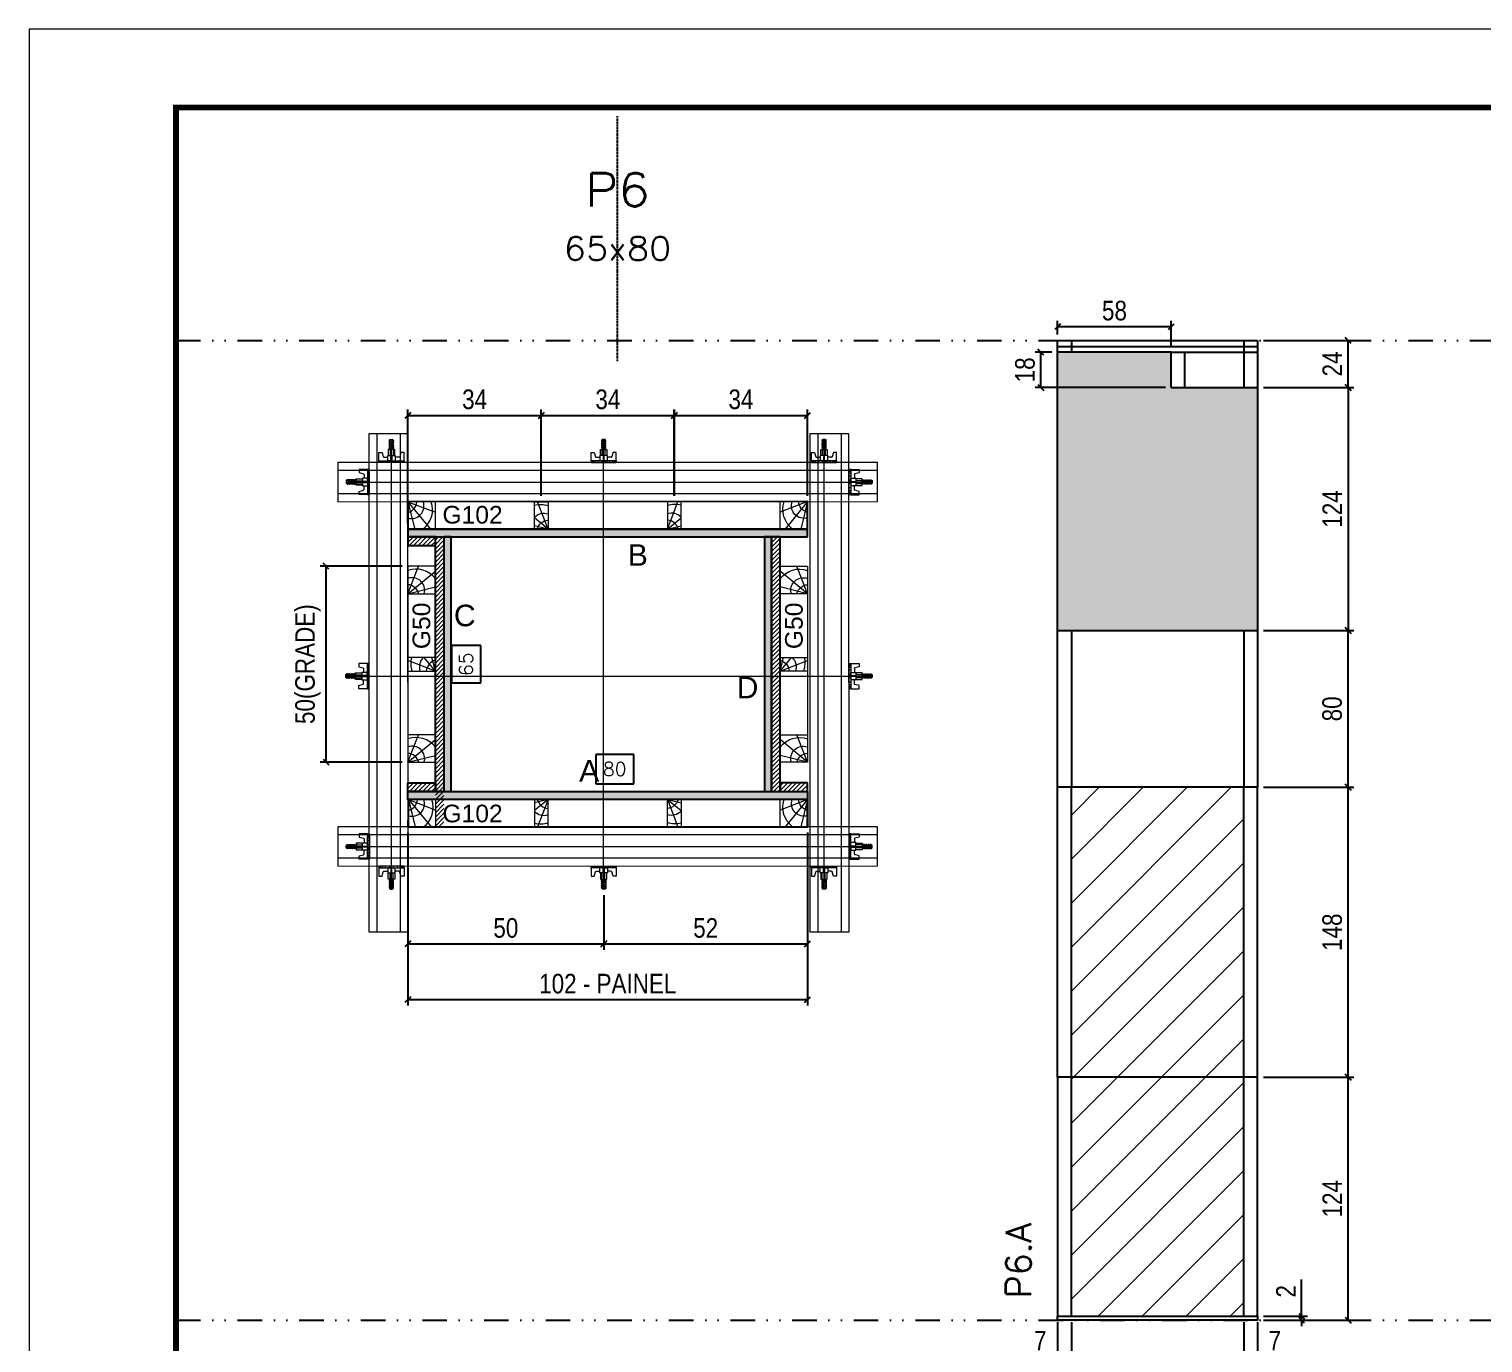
# Model space of a CAD drawing. Extents: x 13379 to 23315, y 867 to 16997.
# Drawn here: x 17569 to 18312, y 13881 to 14551 of the extents above; entities that cross this region are included whole.
import ezdxf
from ezdxf.enums import TextEntityAlignment as Align

# ---------------------------------------------------------------- set-up
doc = ezdxf.new("R2010")
doc.units = 0
for name, pattern in [('DASHED', [0.75, 0.5, -0.25]), ('DIVIDE2', [0.625, 0.25, -0.125, 0, -0.125, 0, -0.125]), ('HIDDEN', [0.375, 0.25, -0.125])]:
    doc.linetypes.add(name, pattern=pattern)
for name, color, linetype in [('CHAPA', 1, 'Continuous'), ('COTA', 241, 'Continuous'), ('MEIO_PONT', 93, 'Continuous'), ('Nível', 160, 'Continuous'), ('Painéis', 200, 'Continuous'), ('SARR_2.2x7', 40, 'Continuous'), ('SARR_EDITAR', 141, 'Continuous'), ('SARRAFO', 251, 'Continuous'), ('Sarrafo de Pressão', 42, 'HIDDEN'), ('Texto de Titulo', 7, 'Continuous'), ('Texto Qtd Sarr', 242, 'Continuous'), ('TEXTO_GERAL', 7, 'Continuous')]:
    doc.layers.add(name, color=color, linetype=linetype)
for name, color, linetype, lineweight in [('Folhas', 255, 'Continuous', 9), ('Hachura', 251, 'Continuous', 9), ('Madeira', 126, 'Continuous', 18), ('Perfil Metálico', 224, 'Continuous', 18), ('SARRAFO DE PRESSAO', 251, 'DASHED', 9), ('Texto Seção', 7, 'Continuous', 15)]:
    doc.layers.add(name, color=color, linetype=linetype, lineweight=lineweight)
doc.styles.add('ARIAL', font='arial.ttf')
doc.styles.add('COTA TECNICA', font='techl___.ttf', dxfattribs={"height": 10})
doc.styles.add('COTA TECNICA 2X', font='techl___.ttf', dxfattribs={"height": 10})
doc.styles.add('COTA TECNICA-50', font='techl___.ttf', dxfattribs={"height": 10})
doc.styles.add('REGUA-120', font='ROMANS.shx', dxfattribs={"height": 15})
doc.styles.add('ROMANS', font='romans.shx')
doc.styles.add('SANSSERIF', font='sas_____.pfb')
doc.dimstyles.new('COTA PAINEL-50', dxfattribs={"dimtxt": 10, "dimasz": 3, "dimexe": 3, "dimexo": 3, "dimgap": 3, "dimtad": 1, "dimdec": 1, "dimzin": 12, "dimdsep": 46, "dimtxsty": 'COTA TECNICA-50', "dimblk1": 'OBLIQUE', "dimblk2": 'OBLIQUE', "dimsah": 1, "dimcen": 0.9, "dimclrd": 4, "dimclre": 4, "dimclrt": 240, "dimadec": 1, "dimazin": 3, "dimtfac": 1, "dimtdec": 1, "dimtmove": 0, "dimatfit": 3, "dimfxl": 1, "dimtolj": 1, "dimtzin": 12, "dimarcsym": 0})
doc.dimstyles.new('PAINEL', dxfattribs={"dimtxt": 10, "dimasz": 3, "dimexe": 3, "dimexo": 3, "dimgap": 3, "dimtad": 1, "dimdec": 1, "dimzin": 12, "dimdsep": 46, "dimtxsty": 'COTA TECNICA', "dimblk1": 'OBLIQUE', "dimblk2": 'OBLIQUE', "dimsah": 1, "dimcen": 0.9, "dimclrd": 4, "dimclre": 4, "dimclrt": 240, "dimadec": 1, "dimazin": 3, "dimtfac": 1, "dimtdec": 1, "dimtmove": 0, "dimatfit": 3, "dimfxl": 1, "dimtolj": 1, "dimtzin": 12, "dimarcsym": 0})
doc.dimstyles.new('SECAO PILAR', dxfattribs={"dimtxt": 10, "dimasz": 3, "dimexe": 3, "dimexo": 3, "dimgap": 3, "dimtad": 1, "dimdec": 1, "dimlfac": 0.5, "dimzin": 12, "dimdsep": 46, "dimtxsty": 'COTA TECNICA 2X', "dimblk1": 'OBLIQUE', "dimblk2": 'OBLIQUE', "dimsah": 1, "dimcen": 0.9, "dimclrd": 256, "dimclre": 256, "dimclrt": 256, "dimadec": 1, "dimazin": 3, "dimtfac": 1, "dimtdec": 1, "dimtmove": 0, "dimatfit": 3, "dimfxl": 1, "dimtolj": 1, "dimtzin": 12, "dimarcsym": 0})
doc.dimstyles.new('SECÇÃO 2', dxfattribs={"dimtxt": 7, "dimasz": 6, "dimexe": 0.18, "dimexo": 2, "dimgap": -4, "dimtad": 3, "dimdec": 1, "dimlfac": 0.5, "dimzin": 12, "dimdsep": 46, "dimtxsty": 'ROMANS', "dimblk": 'ARCHTICK', "dimcen": 0.09, "dimse1": 1, "dimse2": 1, "dimsd1": 1, "dimsd2": 1, "dimclrd": 180, "dimclre": 5, "dimclrt": 1, "dimadec": 0, "dimazin": 3, "dimtfac": 1, "dimtdec": 1, "dimtofl": 0, "dimtmove": 0, "dimatfit": 3, "dimldrblk": 'ARCHTICK', "dimfxl": 1, "dimtolj": 1, "dimtzin": 0, "dimarcsym": 0})

# ---------------------------------------------------------------- blocks, each defined once
blk = doc.blocks.new('9999999999')
at = {"layer": 'Folhas'}
blk.add_lwpolyline([(98138.98, 34190.21), (99623.98, 34190.21), (99623.98, 35240.21), (98138.98, 35240.21)], close=True, dxfattribs=at)
at = {"layer": 'Folhas', "color": 30, "const_width": 3}
blk.add_lwpolyline([(98213.98, 34230.21), (99583.98, 34230.21), (99583.98, 35200.21), (98213.98, 35200.21)], close=True, dxfattribs=at)
blk = doc.blocks.new('*D227')
at = {"layer": 'COTA', "color": 180, "lineweight": -2, "transparency": 16777216}
for p, q in [((17800.06, 14236.72), (17785.06, 14236.72)), ((17785.06, 14236.72), (17785.06, 14217.72)), ((17800.06, 14217.72), (17800.06, 14236.72)), ((17785.06, 14217.72), (17800.06, 14217.72))]:
    blk.add_line(p, q, dxfattribs=at)
at = {"layer": 'Defpoints', "color": 0, "transparency": 16777216}
for p in [(17802.19, 14292.22), (17802.19, 14162.22), (17804.06, 14162.22)]:
    blk.add_point(p, dxfattribs=at)
at = {"layer": 'COTA', "color": 1, "transparency": 16777216, "insert": (17792.56, 14227.22), "char_height": 7, "attachment_point": 5, "rotation": 90, "style": 'ROMANS'}
blk.add_mtext('\\A1;65', dxfattribs=at)
blk = doc.blocks.new('_ArchTick')
at = {"color": 0, "linetype": 'ByBlock', "const_width": 0.15}
blk.add_lwpolyline([(-0.5, -0.5), (0.5, 0.5)], dxfattribs=at)
blk = doc.blocks.new('*D228')
at = {"layer": 'COTA', "color": 180, "lineweight": -2, "transparency": 16777216}
for p, q in [((17878.1, 14181.22), (17858.76, 14181.22)), ((17858.76, 14181.22), (17858.76, 14166.22)), ((17878.1, 14166.22), (17878.1, 14181.22)), ((17858.76, 14166.22), (17878.1, 14166.22))]:
    blk.add_line(p, q, dxfattribs=at)
at = {"layer": 'Defpoints', "color": 0, "transparency": 16777216}
for p in [(17784.87, 14162.22), (17944.87, 14162.22), (17944.87, 14162.22)]:
    blk.add_point(p, dxfattribs=at)
at = {"layer": 'COTA', "color": 1, "transparency": 16777216, "insert": (17868.43, 14173.72), "char_height": 7, "attachment_point": 5, "style": 'ROMANS'}
blk.add_mtext('\\A1;80', dxfattribs=at)
blk = doc.blocks.new('_Oblique')
at = {"color": 0, "linetype": 'ByBlock', "lineweight": -2}
blk.add_line((-0.5, -0.5), (0.5, 0.5), dxfattribs=at)
blk = doc.blocks.new('*D229')
at = {"layer": 'COTA', "lineweight": -2, "transparency": 16777216}
for p, q in [((17762.87, 14141.23), (17762.87, 14053.06)), ((17966.87, 14141.27), (17966.87, 14053.06)), ((17762.87, 14056.06), (17966.87, 14056.06))]:
    blk.add_line(p, q, dxfattribs=at)
at = {"layer": 'Defpoints', "color": 0, "transparency": 16777216}
for p in [(17762.87, 14144.23), (17966.87, 14144.27), (17966.87, 14056.06)]:
    blk.add_point(p, dxfattribs=at)
at = {"layer": 'COTA', "lineweight": -2, "transparency": 16777216, "xscale": 3, "yscale": 3, "zscale": 3, "rotation": 180}
blk.add_blockref('_Oblique', (17762.87, 14056.06), dxfattribs=at)
at = {"layer": 'COTA', "lineweight": -2, "transparency": 16777216, "xscale": 3, "yscale": 3, "zscale": 3}
blk.add_blockref('_Oblique', (17966.87, 14056.06), dxfattribs=at)
at = {"layer": 'COTA', "transparency": 16777216, "insert": (17864.87, 14064.16), "char_height": 10, "attachment_point": 5, "style": 'COTA TECNICA 2X'}
blk.add_mtext('\\A1;102 - PAINEL', dxfattribs=at)
blk = doc.blocks.new('*D230')
at = {"layer": 'COTA', "lineweight": -2, "transparency": 16777216}
for p, q in [((17759.87, 14277.22), (17718.06, 14277.22)), ((17721.06, 14177.3), (17721.06, 14277.22)), ((17759.9, 14177.3), (17718.06, 14177.3))]:
    blk.add_line(p, q, dxfattribs=at)
at = {"layer": 'Defpoints', "color": 0, "transparency": 16777216}
for p in [(17721.06, 14277.22), (17762.87, 14277.22), (17762.9, 14177.3)]:
    blk.add_point(p, dxfattribs=at)
at = {"layer": 'COTA', "lineweight": -2, "transparency": 16777216, "xscale": 3, "yscale": 3, "zscale": 3}
for p, rotation in [((17721.06, 14277.22), 90), ((17721.06, 14177.3), 270)]:
    blk.add_blockref('_Oblique', p, dxfattribs=dict(at, rotation=rotation))
at = {"layer": 'COTA', "transparency": 16777216, "insert": (17711.84, 14227.26), "char_height": 10, "attachment_point": 5, "rotation": 90, "style": 'COTA TECNICA 2X'}
blk.add_mtext('\\A1;50(GRADE)', dxfattribs=at)
blk = doc.blocks.new('*D231')
at = {"layer": 'COTA', "lineweight": -2, "transparency": 16777216}
for p, q in [((17762.87, 14141.22), (17762.87, 14081.48)), ((17862.83, 14109.45), (17862.83, 14081.48)), ((17762.87, 14084.48), (17862.83, 14084.48))]:
    blk.add_line(p, q, dxfattribs=at)
at = {"layer": 'Defpoints', "color": 0, "transparency": 16777216}
for p in [(17762.87, 14144.22), (17862.83, 14112.45), (17862.83, 14084.48)]:
    blk.add_point(p, dxfattribs=at)
at = {"layer": 'COTA', "lineweight": -2, "transparency": 16777216, "xscale": 3, "yscale": 3, "zscale": 3, "rotation": 180}
blk.add_blockref('_Oblique', (17762.87, 14084.48), dxfattribs=at)
at = {"layer": 'COTA', "lineweight": -2, "transparency": 16777216, "xscale": 3, "yscale": 3, "zscale": 3}
blk.add_blockref('_Oblique', (17862.83, 14084.48), dxfattribs=at)
at = {"layer": 'COTA', "transparency": 16777216, "insert": (17812.85, 14092.59), "char_height": 10, "attachment_point": 5, "style": 'COTA TECNICA 2X'}
blk.add_mtext('\\A1;50', dxfattribs=at)
blk = doc.blocks.new('*D232')
at = {"layer": 'COTA', "lineweight": -2, "transparency": 16777216}
for p, q in [((17966.87, 14141.22), (17966.87, 14081.48)), ((17862.83, 14109.45), (17862.83, 14081.48)), ((17862.83, 14084.48), (17966.87, 14084.48))]:
    blk.add_line(p, q, dxfattribs=at)
at = {"layer": 'Defpoints', "color": 0, "transparency": 16777216}
for p in [(17966.87, 14144.22), (17862.83, 14112.45), (17966.87, 14084.48)]:
    blk.add_point(p, dxfattribs=at)
at = {"layer": 'COTA', "lineweight": -2, "transparency": 16777216, "xscale": 3, "yscale": 3, "zscale": 3, "rotation": 180}
blk.add_blockref('_Oblique', (17862.83, 14084.48), dxfattribs=at)
at = {"layer": 'COTA', "lineweight": -2, "transparency": 16777216, "xscale": 3, "yscale": 3, "zscale": 3}
blk.add_blockref('_Oblique', (17966.87, 14084.48), dxfattribs=at)
at = {"layer": 'COTA', "transparency": 16777216, "insert": (17914.85, 14092.59), "char_height": 10, "attachment_point": 5, "style": 'COTA TECNICA 2X'}
blk.add_mtext('\\A1;52', dxfattribs=at)
blk = doc.blocks.new('titulo1')
at = {"layer": 'Defpoints', "color": 252, "linetype": 'HIDDEN', "ltscale": 2}
blk.add_line((0, 0), (0, 125), dxfattribs=at)
at = {"layer": 'Defpoints', "style": 'ROMANS', "oblique": 15}
blk.add_attdef('FOLHA', text='', height=10, dxfattribs=at).set_placement((0, 15.58), align=Align.MIDDLE_CENTER)
at = {"layer": 'Texto Qtd Sarr', "color": 3, "style": 'ROMANS', "oblique": 15}
for tag, height, p in [('TITULO', 17, (0, 71.45)), ('SEÇÃO', 12, (0, 41.55))]:
    blk.add_attdef(tag, text='', height=height, dxfattribs=at).set_placement(p, align=Align.MIDDLE_CENTER)
blk = doc.blocks.new('PONTALETE')
at = {"layer": 'Madeira'}
for q in [(2.71, 7), (7, 5.76), (7, 1.74)]:
    blk.add_line((0, 0), q, dxfattribs=at)
blk.add_lwpolyline([(0, 0), (7, 0), (7, 7), (0, 7)], close=True, dxfattribs=at)
for centre, radius, start, end in [((2.04, 0.06), 6.23, 37.2818, 109.0913), ((1.09, 0.9), 3.19, 343.603, 109.9847), ((-0.21, -0.78), 3.09, 14.6322, 86.0383)]:
    blk.add_arc(centre, radius, start, end, dxfattribs=at)
blk = doc.blocks.new('*D233')
at = {"layer": 'COTA', "lineweight": -2, "transparency": 16777216}
for p, q in [((17762.87, 14299.22), (17762.87, 14357.15)), ((17762.87, 14354.15), (17830.95, 14354.15)), ((17830.95, 14313.17), (17830.95, 14357.15))]:
    blk.add_line(p, q, dxfattribs=at)
at = {"layer": 'Defpoints', "color": 0, "transparency": 16777216}
for p in [(17830.95, 14354.15), (17830.95, 14310.17), (17762.87, 14296.22)]:
    blk.add_point(p, dxfattribs=at)
at = {"layer": 'COTA', "lineweight": -2, "transparency": 16777216, "xscale": 3, "yscale": 3, "zscale": 3, "rotation": 180}
blk.add_blockref('_Oblique', (17762.87, 14354.15), dxfattribs=at)
at = {"layer": 'COTA', "lineweight": -2, "transparency": 16777216, "xscale": 3, "yscale": 3, "zscale": 3}
blk.add_blockref('_Oblique', (17830.95, 14354.15), dxfattribs=at)
at = {"layer": 'COTA', "transparency": 16777216, "insert": (17796.91, 14362.37), "char_height": 10, "attachment_point": 5, "style": 'COTA TECNICA 2X'}
blk.add_mtext('\\A1;34', dxfattribs=at)
blk = doc.blocks.new('MEIO PONTALETE')
at = {"layer": 'Madeira'}
for q in [(2.71, 7), (3.5, 2.88), (3.5, 0.87)]:
    blk.add_line((0, 0), q, dxfattribs=at)
blk.add_lwpolyline([(0, 0), (3.5, 0), (3.5, 7), (0, 7)], close=True, dxfattribs=at)
for centre, radius, start, end in [((2.04, 0.06), 6.23, 76.4499, 109.0913), ((1.09, 0.9), 3.19, 40.9063, 109.9847), ((-0.21, -0.78), 3.09, 14.6322, 86.0383)]:
    blk.add_arc(centre, radius, start, end, dxfattribs=at)
blk = doc.blocks.new('*D252')
at = {"layer": 'COTA', "lineweight": -2, "transparency": 16777216}
for p, q in [((17830.95, 14313.17), (17830.95, 14357.15)), ((17830.95, 14354.15), (17898.9, 14354.15)), ((17898.9, 14313.17), (17898.9, 14357.15))]:
    blk.add_line(p, q, dxfattribs=at)
at = {"layer": 'Defpoints', "color": 0, "transparency": 16777216}
for p in [(17898.9, 14354.15), (17830.95, 14310.17), (17898.9, 14310.17)]:
    blk.add_point(p, dxfattribs=at)
at = {"layer": 'COTA', "lineweight": -2, "transparency": 16777216, "xscale": 3, "yscale": 3, "zscale": 3, "rotation": 180}
blk.add_blockref('_Oblique', (17830.95, 14354.15), dxfattribs=at)
at = {"layer": 'COTA', "lineweight": -2, "transparency": 16777216, "xscale": 3, "yscale": 3, "zscale": 3}
blk.add_blockref('_Oblique', (17898.9, 14354.15), dxfattribs=at)
at = {"layer": 'COTA', "transparency": 16777216, "insert": (17864.92, 14362.37), "char_height": 10, "attachment_point": 5, "style": 'COTA TECNICA 2X'}
blk.add_mtext('\\A1;34', dxfattribs=at)
blk = doc.blocks.new('C')
at = {"layer": 'Hachura', "color": 0}
for p, q in [((0, 3.22), (0, -3.22)), ((0.45, 3.22), (0, 3.22)), ((0.46, 3.16), (0, 3.16)), ((0.46, 3.05), (0, 3.05)), ((0.46, 2.88), (0, 2.88)), ((0, 2.75), (0, -1.16)), ((0.46, 2.65), (0, 2.65)), ((0.46, 2.23), (0, 2.23)), ((0.46, 1.51), (0, 1.51)), ((0.39, 0.49), (0.17, 0.49)), ((0.45, -3.23), (0.45, 3.22)), ((0.45, 3.22), (2.58, 3.22)), ((1.74, 0.97), (0.45, 0.97)), ((1.45, 0.1), (0.45, 0.1)), ((1.35, 1.94), (1.35, 0.96)), ((2.58, 2.39), (1.47, 2.09)), ((1.74, -0.97), (1.74, 0.97)), ((1.74, 0.97), (1.74, 0.84)), ((1.74, 0.97), (1.74, 0.84)), ((1.74, 0.84), (3.35, 0.84)), ((3.35, 0.45), (1.74, 0.45)), ((2.58, 3.22), (2.58, 2.39)), ((3.32, 0.84), (3.32, -0.84)), ((3.35, 0.84), (3.35, -0.84)), ((3.68, 0.45), (3.35, 0.45)), ((3.84, -0.52), (3.35, 0.45)), ((3.35, 0.06), (3.67, -0.57)), ((3.68, 0.45), (4.16, -0.52)), ((3.72, 0.5), (4.25, -0.57)), ((4.37, -0.55), (3.83, 0.53)), ((4.15, 0.45), (3.93, 0.45)), ((4.42, -0.52), (3.93, 0.45)), ((4.15, 0.45), (4.26, 0.45)), ((4.26, 0.45), (4.74, -0.52)), ((4.3, 0.5), (4.83, -0.57)), ((4.95, -0.55), (4.41, 0.53)), ((4.51, 0.45), (4.84, 0.45)), ((5, -0.52), (4.51, 0.45)), ((4.84, 0.45), (5.32, -0.52)), ((4.88, 0.5), (5.41, -0.57)), ((5.53, -0.55), (4.99, 0.53)), ((5.58, -0.52), (5.09, 0.45)), ((5.42, 0.45), (5.09, 0.45)), ((5.58, -0.52), (5.09, 0.45)), ((5.42, 0.45), (5.74, -0.19)), ((5.46, 0.5), (5.74, -0.07)), ((5.74, 0.19), (5.57, 0.53)), ((5.74, 0.32), (5.68, 0.45)), ((5.68, 0.45), (5.74, 0.45)), ((5.74, 0.45), (5.9, 0.29)), ((5.74, 0.45), (5.74, -0.52)), ((5.9, -0.36), (5.9, 0.29)), ((0.45, 0), (0, 0)), ((0.46, -1.52), (0, -1.52)), ((0.46, -2.23), (0, -2.23)), ((0.46, -2.65), (0, -2.65)), ((0.46, -2.88), (0, -2.88)), ((0.46, -3.05), (0, -3.05)), ((0.46, -3.16), (0, -3.16)), ((0, -3.22), (2.57, -3.22)), ((0.08, -0.48), (0.29, -0.48)), ((0.29, -0.48), (0.4, -0.48)), ((0.45, 0), (0.45, -0.97)), ((0.45, -0.16), (1.45, -0.16)), ((0.45, -0.65), (0.45, -0.32)), ((0.45, -3.23), (0.45, -0.65)), ((0.45, -0.97), (1.74, -0.97)), ((1.35, -1.94), (1.35, -0.97)), ((2.58, -2.39), (1.47, -2.1)), ((3.35, -0.32), (1.74, -0.32)), ((3.35, -0.84), (1.74, -0.84)), ((2.58, -3.23), (2.58, -2.39)), ((3.35, -0.07), (3.58, -0.52)), ((3.35, -0.52), (3.58, -0.52)), ((3.84, -0.52), (4.16, -0.52)), ((4.42, -0.52), (4.74, -0.52)), ((4.63, -0.52), (4.74, -0.52)), ((5, -0.52), (5.32, -0.52)), ((5.58, -0.52), (5.74, -0.52)), ((5.74, -0.52), (5.9, -0.36)), ((5.74, -0.52), (5.74, -0.52))]:
    blk.add_line(p, q, dxfattribs=at)
for centre, radius, start, end in [((1.52, 1.94), 0.161, 104.7436, 180), ((1.44, -0.03), 0.129, 272.695, 87.305), ((3.81, 0.39), 0.143, 25.5688, 154.4312), ((4.39, 0.39), 0.143, 25.5688, 154.4312), ((4.97, 0.39), 0.143, 25.5688, 154.4312), ((5.55, 0.39), 0.143, 25.5688, 154.4312), ((0.17, -0.37), 0.174, 221.744, 317.8592), ((1.52, -1.94), 0.161, 180, 255.2564), ((3.71, -0.4), 0.174, 222.1408, 318.256), ((4.29, -0.4), 0.174, 222.1408, 318.256), ((4.87, -0.4), 0.174, 222.1408, 318.256), ((5.45, -0.4), 0.174, 222.1408, 318.256), ((5.61, -0.4), 0.174, 317.8592, 318.256)]:
    blk.add_arc(centre, radius, start, end, dxfattribs=at)
blk = doc.blocks.new('*D234')
at = {"layer": 'COTA', "lineweight": -2, "transparency": 16777216}
for p, q in [((17898.8, 14313.17), (17898.8, 14357.15)), ((17898.8, 14354.15), (17966.87, 14354.15)), ((17966.87, 14313.17), (17966.87, 14357.15))]:
    blk.add_line(p, q, dxfattribs=at)
at = {"layer": 'Defpoints', "color": 0, "transparency": 16777216}
for p in [(17966.87, 14354.15), (17898.8, 14310.17), (17966.87, 14310.17)]:
    blk.add_point(p, dxfattribs=at)
at = {"layer": 'COTA', "lineweight": -2, "transparency": 16777216, "xscale": 3, "yscale": 3, "zscale": 3, "rotation": 180}
blk.add_blockref('_Oblique', (17898.8, 14354.15), dxfattribs=at)
at = {"layer": 'COTA', "lineweight": -2, "transparency": 16777216, "xscale": 3, "yscale": 3, "zscale": 3}
blk.add_blockref('_Oblique', (17966.87, 14354.15), dxfattribs=at)
at = {"layer": 'COTA', "transparency": 16777216, "insert": (17932.84, 14362.37), "char_height": 10, "attachment_point": 5, "style": 'COTA TECNICA 2X'}
blk.add_mtext('\\A1;34', dxfattribs=at)
blk = doc.blocks.new('*D235')
at = {"layer": 'COTA', "color": 4, "lineweight": -2, "transparency": 16777216}
for p, q in [((18094.5, 13891.45), (18094.5, 13837.28)), ((18196.5, 13891.45), (18196.5, 13837.28)), ((18094.5, 13840.28), (18196.5, 13840.28))]:
    blk.add_line(p, q, dxfattribs=at)
at = {"layer": 'Defpoints', "color": 0, "transparency": 16777216}
for p in [(18094.5, 13894.45), (18196.5, 13894.45), (18196.5, 13840.28)]:
    blk.add_point(p, dxfattribs=at)
at = {"layer": 'COTA', "color": 4, "lineweight": -2, "transparency": 16777216, "xscale": 3, "yscale": 3, "zscale": 3, "rotation": 180}
blk.add_blockref('_Oblique', (18094.5, 13840.28), dxfattribs=at)
at = {"layer": 'COTA', "color": 4, "lineweight": -2, "transparency": 16777216, "xscale": 3, "yscale": 3, "zscale": 3}
blk.add_blockref('_Oblique', (18196.5, 13840.28), dxfattribs=at)
at = {"layer": 'COTA', "color": 240, "transparency": 16777216, "insert": (18145.5, 13848.38), "char_height": 10, "attachment_point": 5, "style": 'COTA TECNICA'}
blk.add_mtext('\\A1;102', dxfattribs=at)
blk = doc.blocks.new('*D236')
at = {"layer": 'COTA', "color": 4, "lineweight": -2, "transparency": 16777216}
for p, q in [((18199.5, 14016.45), (18245.74, 14016.45)), ((18242.74, 13892.45), (18242.74, 14016.45)), ((18199.5, 13892.45), (18245.74, 13892.45))]:
    blk.add_line(p, q, dxfattribs=at)
at = {"layer": 'Defpoints', "color": 0, "transparency": 16777216}
for p in [(18196.5, 14016.45), (18242.74, 14016.45), (18196.5, 13892.45)]:
    blk.add_point(p, dxfattribs=at)
at = {"layer": 'COTA', "color": 4, "lineweight": -2, "transparency": 16777216, "xscale": 3, "yscale": 3, "zscale": 3}
for p, rotation in [((18242.74, 14016.45), 90), ((18242.74, 13892.45), 270)]:
    blk.add_blockref('_Oblique', p, dxfattribs=dict(at, rotation=rotation))
at = {"layer": 'COTA', "color": 240, "transparency": 16777216, "insert": (18234.67, 13954.45), "char_height": 10, "attachment_point": 5, "rotation": 90, "style": 'COTA TECNICA-50'}
blk.add_mtext('\\A1;124', dxfattribs=at)
blk = doc.blocks.new('*D237')
at = {"layer": 'COTA', "color": 4, "lineweight": -2, "transparency": 16777216}
for p, q in [((18219.03, 13894.45), (18219.03, 13913.26)), ((18199.5, 13894.45), (18222.03, 13894.45)), ((18199.5, 13892.45), (18222.03, 13892.45)), ((18219.03, 13892.45), (18219.03, 13894.45)), ((18219.03, 13892.45), (18219.03, 13889.45))]:
    blk.add_line(p, q, dxfattribs=at)
at = {"layer": 'Defpoints', "color": 0, "transparency": 16777216}
for p in [(18196.5, 13894.45), (18196.5, 13892.45), (18219.03, 13892.45)]:
    blk.add_point(p, dxfattribs=at)
at = {"layer": 'COTA', "color": 4, "lineweight": -2, "transparency": 16777216, "xscale": 3, "yscale": 3, "zscale": 3}
for p, rotation in [((18219.03, 13894.45), 270), ((18219.03, 13892.45), 90)]:
    blk.add_blockref('_Oblique', p, dxfattribs=dict(at, rotation=rotation))
at = {"layer": 'COTA', "color": 240, "transparency": 16777216, "insert": (18211.03, 13907.2), "char_height": 10, "attachment_point": 5, "rotation": 90, "style": 'COTA TECNICA-50'}
blk.add_mtext('\\A1;2', dxfattribs=at)
blk = doc.blocks.new('*D238')
at = {"layer": 'COTA', "color": 4, "lineweight": -2, "transparency": 16777216}
for p, q in [((18094.5, 13889.45), (18094.5, 13870.94)), ((18101.5, 13891.45), (18101.5, 13870.94)), ((18094.5, 13873.94), (18079.77, 13873.94)), ((18101.5, 13873.94), (18094.5, 13873.94))]:
    blk.add_line(p, q, dxfattribs=at)
at = {"layer": 'Defpoints', "color": 0, "transparency": 16777216}
for p in [(18094.5, 13892.45), (18101.5, 13894.45), (18094.5, 13873.94)]:
    blk.add_point(p, dxfattribs=at)
at = {"layer": 'COTA', "color": 4, "lineweight": -2, "transparency": 16777216, "xscale": 3, "yscale": 3, "zscale": 3, "rotation": 180}
blk.add_blockref('_Oblique', (18094.5, 13873.94), dxfattribs=at)
at = {"layer": 'COTA', "color": 4, "lineweight": -2, "transparency": 16777216, "xscale": 3, "yscale": 3, "zscale": 3}
blk.add_blockref('_Oblique', (18101.5, 13873.94), dxfattribs=at)
at = {"layer": 'COTA', "color": 240, "transparency": 16777216, "insert": (18085.64, 13882.02), "char_height": 10, "attachment_point": 5, "style": 'COTA TECNICA-50'}
blk.add_mtext('\\A1;7', dxfattribs=at)
blk = doc.blocks.new('*D239')
at = {"layer": 'COTA', "color": 4, "lineweight": -2, "transparency": 16777216}
for p, q in [((18189.5, 13891.45), (18189.5, 13870.94)), ((18196.5, 13889.45), (18196.5, 13870.94)), ((18189.5, 13873.94), (18196.5, 13873.94)), ((18196.5, 13873.94), (18211.24, 13873.94))]:
    blk.add_line(p, q, dxfattribs=at)
at = {"layer": 'Defpoints', "color": 0, "transparency": 16777216}
for p in [(18189.5, 13894.45), (18196.5, 13892.45), (18196.5, 13873.94)]:
    blk.add_point(p, dxfattribs=at)
at = {"layer": 'COTA', "color": 4, "lineweight": -2, "transparency": 16777216, "xscale": 3, "yscale": 3, "zscale": 3, "rotation": 180}
blk.add_blockref('_Oblique', (18189.5, 13873.94), dxfattribs=at)
at = {"layer": 'COTA', "color": 4, "lineweight": -2, "transparency": 16777216, "xscale": 3, "yscale": 3, "zscale": 3}
blk.add_blockref('_Oblique', (18196.5, 13873.94), dxfattribs=at)
at = {"layer": 'COTA', "color": 240, "transparency": 16777216, "insert": (18205.37, 13882.02), "char_height": 10, "attachment_point": 5, "style": 'COTA TECNICA-50'}
blk.add_mtext('\\A1;7', dxfattribs=at)
blk = doc.blocks.new('*D253')
at = {"layer": 'COTA', "color": 4, "linetype": 'ByBlock', "lineweight": -2, "transparency": 16777216}
for p, q in [((18199.5, 14164.45), (18245.74, 14164.45)), ((18242.74, 14016.45), (18242.74, 14164.45)), ((18199.5, 14016.45), (18245.74, 14016.45))]:
    blk.add_line(p, q, dxfattribs=at)
at = {"layer": 'Defpoints', "color": 0, "linetype": 'ByBlock', "transparency": 16777216}
for p in [(18196.5, 14164.45), (18242.74, 14164.45), (18196.5, 14016.45)]:
    blk.add_point(p, dxfattribs=at)
at = {"layer": 'COTA', "color": 4, "linetype": 'ByBlock', "lineweight": -2, "transparency": 16777216, "xscale": 3, "yscale": 3, "zscale": 3}
for p, rotation in [((18242.74, 14164.45), 90), ((18242.74, 14016.45), 270)]:
    blk.add_blockref('_Oblique', p, dxfattribs=dict(at, rotation=rotation))
at = {"layer": 'COTA', "color": 240, "linetype": 'ByBlock', "transparency": 16777216, "insert": (18234.65, 14090.45), "char_height": 10, "attachment_point": 5, "rotation": 90, "style": 'COTA TECNICA'}
blk.add_mtext('\\A1;148', dxfattribs=at)
blk = doc.blocks.new('*D256')
at = {"layer": 'COTA', "color": 4, "lineweight": -2, "transparency": 16777216}
for p, q in [((18199.5, 14244.45), (18245.74, 14244.45)), ((18242.74, 14164.45), (18242.74, 14244.45)), ((18199.5, 14164.45), (18245.74, 14164.45))]:
    blk.add_line(p, q, dxfattribs=at)
at = {"layer": 'Defpoints', "color": 0, "transparency": 16777216}
for p in [(18196.5, 14244.45), (18242.74, 14244.45), (18196.5, 14164.45)]:
    blk.add_point(p, dxfattribs=at)
at = {"layer": 'COTA', "color": 4, "lineweight": -2, "transparency": 16777216, "xscale": 3, "yscale": 3, "zscale": 3}
for p, rotation in [((18242.74, 14244.45), 90), ((18242.74, 14164.45), 270)]:
    blk.add_blockref('_Oblique', p, dxfattribs=dict(at, rotation=rotation))
at = {"layer": 'COTA', "color": 240, "transparency": 16777216, "insert": (18234.62, 14204.45), "char_height": 10, "attachment_point": 5, "rotation": 90, "style": 'COTA TECNICA'}
blk.add_mtext('\\A1;80', dxfattribs=at)
blk = doc.blocks.new('*D257')
at = {"layer": 'COTA', "color": 4, "lineweight": -2, "transparency": 16777216}
for p, q in [((18199.5, 14368.45), (18245.74, 14368.45)), ((18242.74, 14368.45), (18242.74, 14244.45)), ((18199.5, 14244.45), (18245.74, 14244.45))]:
    blk.add_line(p, q, dxfattribs=at)
at = {"layer": 'Defpoints', "color": 0, "transparency": 16777216}
for p in [(18196.5, 14368.45), (18196.5, 14244.45), (18242.74, 14244.45)]:
    blk.add_point(p, dxfattribs=at)
at = {"layer": 'COTA', "color": 4, "lineweight": -2, "transparency": 16777216, "xscale": 3, "yscale": 3, "zscale": 3}
for p, rotation in [((18242.74, 14368.45), 90), ((18242.74, 14244.45), 270)]:
    blk.add_blockref('_Oblique', p, dxfattribs=dict(at, rotation=rotation))
at = {"layer": 'COTA', "color": 240, "transparency": 16777216, "insert": (18234.67, 14306.45), "char_height": 10, "attachment_point": 5, "rotation": 90, "style": 'COTA TECNICA'}
blk.add_mtext('\\A1;124', dxfattribs=at)
blk = doc.blocks.new('*D258')
at = {"layer": 'COTA', "color": 4, "lineweight": -2, "transparency": 16777216}
for p, q in [((18199.5, 14392.45), (18245.74, 14392.45)), ((18242.74, 14368.45), (18242.74, 14392.45)), ((18199.5, 14368.45), (18245.74, 14368.45))]:
    blk.add_line(p, q, dxfattribs=at)
at = {"layer": 'Defpoints', "color": 0, "transparency": 16777216}
for p in [(18196.5, 14392.45), (18242.74, 14392.45), (18196.5, 14368.45)]:
    blk.add_point(p, dxfattribs=at)
at = {"layer": 'COTA', "color": 4, "lineweight": -2, "transparency": 16777216, "xscale": 3, "yscale": 3, "zscale": 3}
for p, rotation in [((18242.74, 14392.45), 90), ((18242.74, 14368.45), 270)]:
    blk.add_blockref('_Oblique', p, dxfattribs=dict(at, rotation=rotation))
at = {"layer": 'COTA', "color": 240, "transparency": 16777216, "insert": (18234.67, 14380.45), "char_height": 10, "attachment_point": 5, "rotation": 90, "style": 'COTA TECNICA'}
blk.add_mtext('\\A1;24', dxfattribs=at)
blk = doc.blocks.new('*D259')
at = {"layer": 'COTA', "color": 4, "lineweight": -2, "transparency": 16777216}
for p, q in [((18094.5, 14395.45), (18094.5, 14402.5)), ((18094.5, 14399.5), (18152.5, 14399.5)), ((18152.5, 14389.45), (18152.5, 14402.5))]:
    blk.add_line(p, q, dxfattribs=at)
at = {"layer": 'Defpoints', "color": 0, "transparency": 16777216}
for p in [(18152.5, 14399.5), (18094.5, 14392.45), (18152.5, 14386.45)]:
    blk.add_point(p, dxfattribs=at)
at = {"layer": 'COTA', "color": 4, "lineweight": -2, "transparency": 16777216, "xscale": 3, "yscale": 3, "zscale": 3, "rotation": 180}
blk.add_blockref('_Oblique', (18094.5, 14399.5), dxfattribs=at)
at = {"layer": 'COTA', "color": 4, "lineweight": -2, "transparency": 16777216, "xscale": 3, "yscale": 3, "zscale": 3}
blk.add_blockref('_Oblique', (18152.5, 14399.5), dxfattribs=at)
at = {"layer": 'COTA', "color": 240, "transparency": 16777216, "insert": (18123.5, 14407.63), "char_height": 10, "attachment_point": 5, "style": 'COTA TECNICA'}
blk.add_mtext('\\A1;58', dxfattribs=at)
blk = doc.blocks.new('*D260')
at = {"layer": 'COTA', "color": 4, "lineweight": -2, "transparency": 16777216}
for p, q in [((18091.5, 14386.45), (18082.96, 14386.45)), ((18085.96, 14368.45), (18085.96, 14386.45)), ((18149.5, 14368.45), (18082.96, 14368.45))]:
    blk.add_line(p, q, dxfattribs=at)
at = {"layer": 'Defpoints', "color": 0, "transparency": 16777216}
for p in [(18085.96, 14386.45), (18094.5, 14386.45), (18152.5, 14368.45)]:
    blk.add_point(p, dxfattribs=at)
at = {"layer": 'COTA', "color": 4, "lineweight": -2, "transparency": 16777216, "xscale": 3, "yscale": 3, "zscale": 3}
for p, rotation in [((18085.96, 14386.45), 90), ((18085.96, 14368.45), 270)]:
    blk.add_blockref('_Oblique', p, dxfattribs=dict(at, rotation=rotation))
at = {"layer": 'COTA', "color": 240, "transparency": 16777216, "insert": (18077.87, 14377.45), "char_height": 10, "attachment_point": 5, "rotation": 90, "style": 'COTA TECNICA'}
blk.add_mtext('\\A1;18', dxfattribs=at)

msp = doc.modelspace()

# ---------------------------------------------------------------- hatches: boundary and pattern name
at = {"layer": 'COTA'}
h = msp.add_hatch(dxfattribs=at)
h.set_pattern_fill('AR-CONC', color=256, scale=0.03)
h.paths.add_polyline_path([(18196.5, 14368.45), (18152.5, 14368.45), (18152.5, 14386.45), (18094.5, 14386.45), (18094.5, 14244.45), (18196.5, 14244.45)])
at = {"layer": 'Hachura'}
h = msp.add_hatch(color=256, dxfattribs=at)
h.dxf.hatch_style = 1
h.paths.add_polyline_path([(17966.87, 14292.22), (17966.87, 14296.22), (17762.87, 14296.22), (17762.87, 14292.22)])
h = msp.add_hatch(dxfattribs=at)
h.set_pattern_fill('ANSI31', color=256, scale=0.5, angle=180, style=0)
h.set_pattern_definition([(225, (8638.923, -8637.1887), (1.12253202, -1.12253202), [])])
h.paths.add_polyline_path([(17776.87, 14292.22), (17776.87, 14287.82), (17762.87, 14287.82), (17762.87, 14292.22)])
h = msp.add_hatch(dxfattribs=at)
h.set_pattern_fill('ANSI31', color=256, scale=0.5, angle=180, style=0)
h.set_pattern_definition([(225, (8638.923, -8688.1887), (1.12253202, -1.12253202), [])])
h.paths.add_polyline_path([(17776.87, 14144.22), (17781.27, 14144.22), (17781.27, 14292.22), (17776.87, 14292.22)])
h = msp.add_hatch(color=256, dxfattribs=at)
h.dxf.hatch_style = 1
h.paths.add_polyline_path([(17781.27, 14162.22), (17784.87, 14162.22), (17784.87, 14292.22), (17781.27, 14292.22)])
h = msp.add_hatch(color=256, dxfattribs=at)
h.dxf.hatch_style = 1
h.paths.add_polyline_path([(17944.87, 14162.22), (17948.47, 14162.22), (17948.47, 14292.22), (17944.87, 14292.22)])
h = msp.add_hatch(dxfattribs=at)
h.set_pattern_fill('ANSI31', color=256, scale=0.5, angle=180, style=0)
h.set_pattern_definition([(225, (8463.923, -8688.1887), (1.12253202, -1.12253202), [])])
h.paths.add_polyline_path([(17952.87, 14162.22), (17948.47, 14162.22), (17948.47, 14292.22), (17952.87, 14292.22)])
h = msp.add_hatch(dxfattribs=at)
h.set_pattern_fill('ANSI31', color=256, scale=0.5, angle=180, style=0)
h.set_pattern_definition([(225, (8638.923, -8729.1887), (1.12253202, -1.12253202), [])])
h.paths.add_polyline_path([(17776.87, 14162.22), (17776.87, 14166.62), (17762.87, 14166.62), (17762.87, 14162.22)])
h = msp.add_hatch(dxfattribs=at)
h.set_pattern_fill('ANSI31', color=256, scale=0.5, angle=180, style=0)
h.set_pattern_definition([(225, (8463.923, -8729.1887), (1.12253202, -1.12253202), [])])
h.paths.add_polyline_path([(17952.87, 14162.22), (17952.87, 14166.62), (17966.87, 14166.62), (17966.87, 14162.22)])
h = msp.add_hatch(color=256, dxfattribs=at)
h.dxf.hatch_style = 1
h.paths.add_polyline_path([(17966.87, 14162.22), (17966.87, 14158.22), (17762.87, 14158.22), (17762.87, 14162.22)])
at = {"layer": 'Hachura', "linetype": 'ByBlock'}
h = msp.add_hatch(dxfattribs=at)
h.set_pattern_fill('ANSI31', color=256, scale=5)
h.paths.add_polyline_path([(18189.5, 14016.45), (18101.5, 14016.45), (18101.5, 13894.45), (18189.5, 13894.45)])
h.paths.add_polyline_path([(18189.5, 14164.45), (18101.5, 14164.45), (18101.5, 14016.45), (18189.5, 14016.45)])

# ---------------------------------------------------------------- linework, layer by layer
for points in [[(17966.87, 14296.22), (17966.87, 14310.22), (17762.87, 14310.17), (17762.87, 14296.22)], [(17966.87, 14144.22), (17966.87, 14158.22), (17763.15, 14158.17), (17762.87, 14144.22)]]:
    msp.add_lwpolyline(points, close=True)
at = {"layer": 'CHAPA'}
for points in [[(17966.87, 14292.22), (17966.87, 14296.22), (17762.87, 14296.22), (17762.87, 14292.22)], [(17781.27, 14162.22), (17784.87, 14162.22), (17784.87, 14292.22), (17781.27, 14292.22)], [(17944.87, 14162.22), (17948.47, 14162.22), (17948.47, 14292.22), (17944.87, 14292.22)], [(17966.87, 14162.22), (17966.87, 14158.22), (17762.87, 14158.22), (17762.87, 14162.22)]]:
    msp.add_lwpolyline(points, close=True, dxfattribs=at)
at = {"layer": 'COTA'}
for p, q in [((18094.5, 14244.45), (18094.5, 14386.45)), ((18152.5, 14386.45), (18196.5, 14386.45)), ((18196.5, 14368.45), (18196.5, 14244.45))]:
    msp.add_line(p, q, dxfattribs=at)
at = {"layer": 'Hachura'}
for p, q in [((17754.49, 14113.45), (17754.49, 14337.19)), ((17862.77, 14113.45), (17862.77, 14337.19)), ((17975.26, 14113.45), (17975.26, 14337.19)), ((17732.39, 14320.22), (17995.03, 14320.21)), ((17732.09, 14221.15), (17995.03, 14221.14)), ((17732.39, 14134.22), (17995.03, 14134.23))]:
    msp.add_line(p, q, dxfattribs=at)
at = {"layer": 'Madeira'}
for points in [[(17762.87, 14177.22), (17776.87, 14177.22), (17776.87, 14277.22), (17762.87, 14277.22)], [(17966.87, 14177.22), (17952.87, 14177.22), (17952.87, 14277.22), (17966.87, 14277.22)]]:
    msp.add_lwpolyline(points, close=True, dxfattribs=at)
at = {"layer": 'MEIO_PONT'}
msp.add_lwpolyline([(17966.87, 14158.22), (17966.87, 14144.22), (17966.87, 14144.22), (17966.87, 14158.22)], close=True, dxfattribs=at)
at = {"layer": 'Nível', "color": 4, "linetype": 'DIVIDE2', "ltscale": 50}
for p, q in [((17644.5, 14392.45), (19054.5, 14392.45)), ((17644.5, 13892.45), (21112.79, 13892.45))]:
    msp.add_line(p, q, dxfattribs=at)
at = {"layer": 'Painéis'}
for p, q in [((18094.5, 14392.45), (18196.5, 14392.45)), ((18094.5, 14386.45), (18094.5, 14392.45)), ((18196.5, 14392.45), (18196.5, 14368.45)), ((18152.5, 14386.45), (18094.5, 14386.45)), ((18152.5, 14368.45), (18152.5, 14386.45)), ((18152.5, 14368.45), (18196.5, 14368.45)), ((18094.5, 14016.45), (18094.5, 14164.45)), ((18196.5, 14016.45), (18196.5, 14164.45)), ((18196.5, 14016.45), (18094.5, 14016.45))]:
    msp.add_line(p, q, dxfattribs=at)
for points in [[(18094.5, 14244.45), (18196.5, 14244.45), (18196.5, 14164.45), (18094.5, 14164.45)], [(18094.5, 13894.45), (18196.5, 13894.45), (18196.5, 14016.45), (18094.5, 14016.45)], [(18094.5, 13894.45), (18196.5, 13894.45), (18196.5, 13892.45), (18094.5, 13892.45)]]:
    msp.add_lwpolyline(points, close=True, dxfattribs=at)
at = {"layer": 'Perfil Metálico'}
for p, q in [((17746.93, 14344.82), (17746.93, 14090.72)), ((17758.93, 14344.82), (17758.93, 14090.72)), ((17972.04, 14344.82), (17972.04, 14090.72)), ((17984.04, 14344.82), (17984.04, 14090.72)), ((18002.59, 14326.16), (17727.16, 14326.16)), ((18002.59, 14314.16), (17727.16, 14314.16)), ((18002.59, 14140.22), (17727.16, 14140.22)), ((18002.59, 14128.22), (17727.16, 14128.22))]:
    msp.add_line(p, q, dxfattribs=at)
for points in [[(17762.86, 14344.82), (17742.86, 14344.82), (17742.93, 14090.72), (17762.93, 14090.72)], [(17987.98, 14344.82), (17967.98, 14344.82), (17968.04, 14090.72), (17988.04, 14090.72)], [(18002.59, 14310.22), (18002.59, 14330.22), (17727.16, 14330.16), (17727.16, 14310.16)], [(17727.16, 14144.22), (17727.16, 14124.22), (18002.59, 14124.28), (18002.59, 14144.28)]]:
    msp.add_lwpolyline(points, close=True, dxfattribs=at)
at = {"layer": 'SARR_2.2x7', "linetype": 'ByBlock'}
msp.add_line((18159.5, 14368.45), (18159.5, 14386.45), dxfattribs=at)
at = {"layer": 'SARR_EDITAR'}
msp.add_line((18094.5, 14389.45), (18196.5, 14389.45), dxfattribs=at)
at = {"layer": 'SARRAFO'}
for points in [[(17762.87, 14287.82), (17776.87, 14287.82), (17776.87, 14292.22), (17762.87, 14292.22)], [(17762.87, 14287.82), (17776.87, 14287.82), (17776.87, 14292.22), (17762.87, 14292.22)], [(17781.27, 14292.22), (17781.27, 14162.22), (17776.87, 14162.22), (17776.87, 14292.22)], [(17781.27, 14292.22), (17781.27, 14162.22), (17776.87, 14162.22), (17776.87, 14292.22)], [(17948.47, 14292.22), (17948.47, 14162.22), (17952.87, 14162.22), (17952.87, 14292.22)], [(17948.47, 14292.22), (17948.47, 14162.22), (17952.87, 14162.22), (17952.87, 14292.22)], [(17762.87, 14166.62), (17776.87, 14166.62), (17776.87, 14162.22), (17762.87, 14162.22)], [(17762.87, 14166.62), (17776.87, 14166.62), (17776.87, 14162.22), (17762.87, 14162.22)], [(17966.87, 14166.62), (17952.87, 14166.62), (17952.87, 14162.22), (17966.87, 14162.22)], [(17966.87, 14166.62), (17952.87, 14166.62), (17952.87, 14162.22), (17966.87, 14162.22)]]:
    msp.add_lwpolyline(points, close=True, dxfattribs=at)
at = {"layer": 'Sarrafo de Pressão'}
for p, q in [((18101.5, 14392.45), (18101.5, 14386.45)), ((18189.5, 14392.45), (18189.5, 14368.45)), ((18101.5, 14244.45), (18101.5, 14164.45)), ((18189.5, 14244.45), (18189.5, 14164.45)), ((18101.5, 14016.45), (18101.5, 14164.45)), ((18189.5, 14016.45), (18189.5, 14164.45)), ((18101.5, 13894.45), (18101.5, 14016.45)), ((18189.5, 13894.45), (18189.5, 14016.45))]:
    msp.add_line(p, q, dxfattribs=at)

# ---------------------------------------------------------------- block references
at = {"layer": 'Hachura', "linetype": 'Continuous', "yscale": 2, "zscale": 2}
for p, xscale, rotation in [((17754.5, 14330.19), -2, 270), ((17862.76, 14330.19), 2, 90.00000000000001), ((17975.25, 14330.19), 2, 90.00000000000001), ((17743.19, 14320.22), 2, 180), ((17988.03, 14320.2), -2, 180), ((17742.89, 14221.15), 2, 180), ((17988.03, 14221.13), -2, 180), ((17754.49, 14124.25), 2, 270), ((17862.77, 14124.25), -2, 90), ((17975.26, 14124.25), -2, 90)]:
    msp.add_blockref('C', p, dxfattribs=dict(at, xscale=xscale, rotation=rotation))
for p, xscale in [((17743.19, 14134.22), -2), ((17988.03, 14134.24), 2)]:
    msp.add_blockref('C', p, dxfattribs=dict(at, xscale=xscale))
at = {"layer": 'Madeira', "yscale": 2, "zscale": 2}
for p, xscale in [((17762.87, 14263.22), 2), ((17966.87, 14263.22), -2), ((17762.87, 14177.22), 2), ((17966.87, 14177.22), -2)]:
    msp.add_blockref('PONTALETE', p, dxfattribs=dict(at, xscale=xscale))
at = {"layer": 'MEIO_PONT'}
for name, p, xscale, yscale, zscale, rotation in [('PONTALETE', (17762.87, 14310.17), 2, 2, 2, 270), ('PONTALETE', (17966.87, 14310.22), -2, 2, 2, 90), ('MEIO PONTALETE', (17776.87, 14223.72), 1.999999997962732, 1.999999997962732, 1.999999997962732, 90), ('MEIO PONTALETE', (17952.87, 14223.72), -1.999999997962732, 1.999999997962732, 1.999999997962732, 270), ('PONTALETE', (17763.15, 14158.17), 2, 2, 2, 270), ('MEIO PONTALETE', (17834.45, 14158.27), 1.999999997962732, 1.999999997962732, 1.999999997962732, 180), ('MEIO PONTALETE', (17895.3, 14158.27), -1.999999997962732, 1.999999997962732, 1.999999997962732, 180), ('PONTALETE', (17966.87, 14158.22), -2, 2, 2, 90)]:
    msp.add_blockref(name, p, dxfattribs=dict(at, xscale=xscale, yscale=yscale, zscale=zscale, rotation=rotation))
at = {"layer": 'MEIO_PONT', "yscale": 1.999999997962732, "zscale": 1.999999997962732}
for p, xscale in [((17834.45, 14296.17), -1.999999997962732), ((17895.3, 14296.17), 1.999999997962732)]:
    msp.add_blockref('MEIO PONTALETE', p, dxfattribs=dict(at, xscale=xscale))
at = {"layer": 'SARRAFO DE PRESSAO', "color": 6, "linetype": 'ByBlock'}
msp.add_blockref('9999999999', (-80569.48, -20688.84), dxfattribs=at)
at = {"layer": 'Texto Seção'}
ref = msp.add_blockref('titulo1', (17869.87, 14381.91), dxfattribs=at)
ref.add_attrib('TITULO', 'P6', dxfattribs={"layer": 'Texto de Titulo', "color": 7, "height": 17, "style": 'ROMANS', "width": 1.1}).set_placement((17869.87, 14469.41), align=Align.MIDDLE_CENTER)
ref.add_attrib('SEÇÃO', '65x80', dxfattribs={"layer": 'Texto de Titulo', "color": 7, "height": 12, "style": 'ROMANS', "width": 1.1}).set_placement((17869.87, 14439.41), align=Align.MIDDLE_CENTER)

# ---------------------------------------------------------------- texts
at = {"layer": 'Texto Seção', "insert": (18081.03, 13903.7), "char_height": 13, "width": 285.3299, "attachment_point": 7, "rotation": 90, "style": 'REGUA-120'}
msp.add_mtext('P6.A', dxfattribs=at)
at = {"layer": 'TEXTO_GERAL', "color": 0, "linetype": 'Continuous', "style": 'SANSSERIF'}
for p in [(17780.48, 14303.51), (17780.48, 14151.05)]:
    msp.add_text('G102', height=9, dxfattribs=at).set_placement(p, align=Align.MIDDLE_LEFT)
at = {"layer": 'TEXTO_GERAL', "style": 'ARIAL'}
for s, p in [('B', (17880.2, 14282.97)), ('C', (17791.89, 14252.11)), ('D', (17936.23, 14215.33)), ('A', (17855.38, 14172.85))]:
    msp.add_text(s, height=11, dxfattribs=at).set_placement(p, align=Align.MIDDLE_CENTER)
at = {"layer": 'TEXTO_GERAL', "color": 0, "linetype": 'Continuous', "style": 'SANSSERIF'}
for p in [(17769.76, 14234.92), (17959.87, 14234.92)]:
    msp.add_text('G50', height=9, rotation=90, dxfattribs=at).set_placement(p, align=Align.MIDDLE_LEFT)

# ---------------------------------------------------------------- dimensions: what is measured, and where the dimension line sits
at = {"layer": 'COTA'}
for base, p1, p2, dimstyle, picture, middle in [((18152.5, 14399.5), (18094.5, 14392.45), (18152.5, 14386.45), 'PAINEL', '*D259', (18123.5, 14407.63)), ((17830.95, 14354.15), (17762.87, 14296.22), (17830.95, 14310.17), 'SECAO PILAR', '*D233', (17796.91, 14362.37)), ((17898.9, 14354.15), (17830.95, 14310.17), (17898.9, 14310.17), 'SECAO PILAR', '*D252', (17864.92, 14362.37)), ((17966.87, 14354.15), (17898.8, 14310.17), (17966.87, 14310.17), 'SECAO PILAR', '*D234', (17932.84, 14362.37)), ((17862.83, 14084.48), (17762.87, 14144.22), (17862.83, 14112.45), 'SECAO PILAR', '*D231', (17812.85, 14092.59)), ((17966.87, 14084.48), (17862.83, 14112.45), (17966.87, 14144.22), 'SECAO PILAR', '*D232', (17914.85, 14092.59)), ((18196.5, 13873.94), (18189.5, 13894.45), (18196.5, 13892.45), 'COTA PAINEL-50', '*D239', (18205.37, 13882.02))]:
    dim = msp.add_linear_dim(base=base, p1=p1, p2=p2, dimstyle=dimstyle, dxfattribs=at)
    dim.commit()
    dim.dimension.update_dxf_attribs({"geometry": picture, "text_midpoint": middle})
for base, p1, p2, angle, dimstyle, picture, middle in [((18242.74, 14392.45), (18196.5, 14368.45), (18196.5, 14392.45), 90, 'PAINEL', '*D258', (18234.67, 14380.45)), ((18085.96, 14386.45), (18152.5, 14368.45), (18094.5, 14386.45), 90, 'PAINEL', '*D260', (18077.87, 14377.45)), ((18242.74, 14244.45), (18196.5, 14368.45), (18196.5, 14244.45), 90, 'PAINEL', '*D257', (18234.67, 14306.45)), ((17804.06, 14162.22), (17802.19, 14292.22), (17802.19, 14162.22), 270, 'SECÇÃO 2', '*D227', (17792.56, 14227.22)), ((18242.74, 14244.45), (18196.5, 14164.45), (18196.5, 14244.45), 90, 'PAINEL', '*D256', (18234.62, 14204.45)), ((18242.74, 14016.45), (18196.5, 13892.45), (18196.5, 14016.45), 90, 'COTA PAINEL-50', '*D236', (18234.67, 13954.45)), ((18094.5, 13873.94), (18101.5, 13894.45), (18094.5, 13892.45), 180, 'COTA PAINEL-50', '*D238', (18085.64, 13882.02))]:
    dim = msp.add_linear_dim(base=base, p1=p1, p2=p2, angle=angle, dimstyle=dimstyle, dxfattribs=at)
    dim.commit()
    dim.dimension.update_dxf_attribs({"geometry": picture, "text_midpoint": middle})
dim = msp.add_linear_dim(base=(17721.06, 14277.22), p1=(17762.9, 14177.3), p2=(17762.87, 14277.22), angle=90, text='<>(GRADE)', dimstyle='SECAO PILAR', dxfattribs=at)
dim.commit()
dim.dimension.update_dxf_attribs({"geometry": '*D230', "text_midpoint": (17711.84, 14227.26)})
dim = msp.add_linear_dim(base=(17944.87, 14162.22), p1=(17784.87, 14162.22), p2=(17944.87, 14162.22), dimstyle='SECÇÃO 2', dxfattribs=at)
dim.commit()
dim.dimension.update_dxf_attribs({"geometry": '*D228', "text_midpoint": (17868.43, 14162.22), "dimtype": 160})
at = {"layer": 'COTA', "linetype": 'ByBlock'}
dim = msp.add_linear_dim(base=(18242.74, 14164.45), p1=(18196.5, 14016.45), p2=(18196.5, 14164.45), angle=90, dimstyle='PAINEL', dxfattribs=at)
dim.commit()
dim.dimension.update_dxf_attribs({"geometry": '*D253', "text_midpoint": (18234.65, 14090.45)})
at = {"layer": 'COTA'}
dim = msp.add_linear_dim(base=(17966.87, 14056.06), p1=(17762.87, 14144.23), p2=(17966.87, 14144.27), text='<> - PAINEL', dimstyle='SECAO PILAR', dxfattribs=at)
dim.commit()
dim.dimension.update_dxf_attribs({"geometry": '*D229', "text_midpoint": (17864.87, 14064.16)})
dim = msp.add_linear_dim(base=(18219.03, 13892.45), p1=(18196.5, 13894.45), p2=(18196.5, 13892.45), angle=90, dimstyle='COTA PAINEL-50', dxfattribs=at)
dim.commit()
dim.dimension.update_dxf_attribs({"geometry": '*D237', "text_midpoint": (18219.03, 13907.2), "dimtype": 160})
dim = msp.add_linear_dim(base=(18196.5, 13840.28), p1=(18094.5, 13894.45), p2=(18196.5, 13894.45), dimstyle='PAINEL', override={"dimarcsym": 2}, dxfattribs=at)
dim.commit()
dim.dimension.update_dxf_attribs({"geometry": '*D235', "text_midpoint": (18145.5, 13848.38)})

doc.saveas('drawing.dxf')
